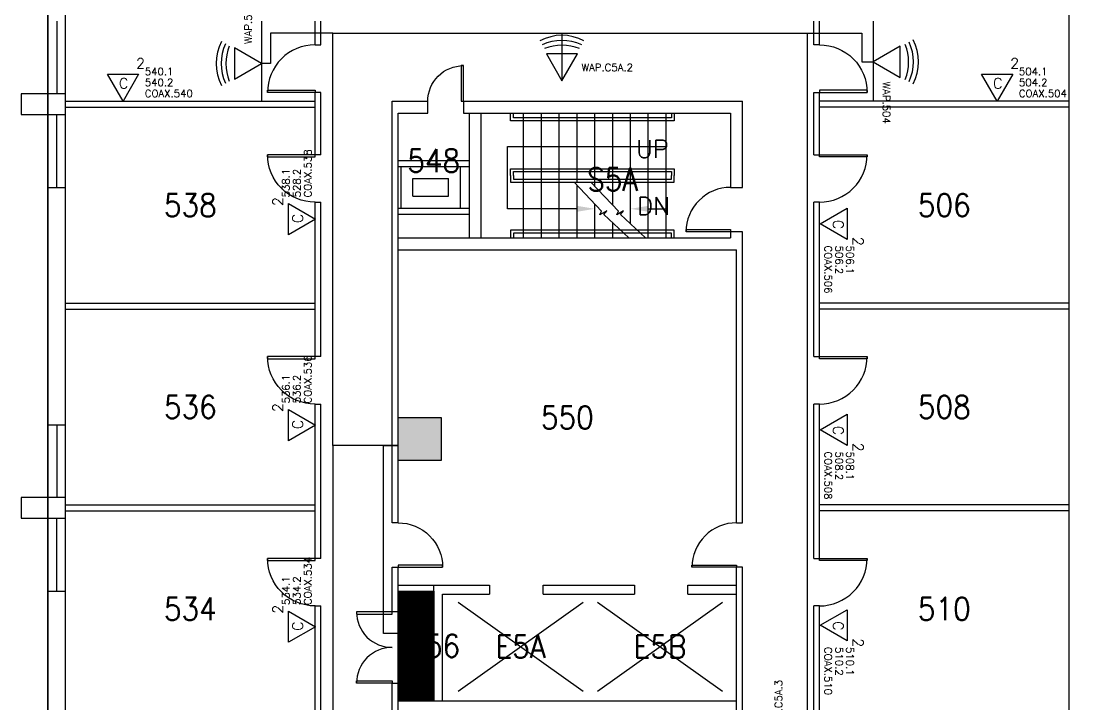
# Model space of a CAD drawing. Header units: inches. Extents: x -460 to 10305, y -938 to 5356.
# Drawn here: x 7793 to 8505, y 651 to 1111 of the extents above; entities that cross this region are included whole.
import ezdxf
from ezdxf.enums import TextEntityAlignment as Align

# ---------------------------------------------------------------- set-up
doc = ezdxf.new("R2010")
doc.units = ezdxf.units.IN
doc.header["$MEASUREMENT"] = 0
doc.set_wipeout_variables(frame=1)
for name, color, linetype in [('01-0263-05-DWG-BFP-ARCH$0$SP-DOORS', 5, 'Continuous'), ('01-0263-05-DWG-BFP-ARCH$0$SP-ELEVATOR', 112, 'Continuous'), ('01-0263-05-DWG-BFP-ARCH$0$SP-GROSS', 30, 'Continuous'), ('01-0263-05-DWG-BFP-ARCH$0$SP-GUARDRAIL', 150, 'Continuous'), ('01-0263-05-DWG-BFP-ARCH$0$SP-RMNO', 7, 'Continuous'), ('01-0263-05-DWG-BFP-ARCH$0$SP-ROOM', 7, 'Continuous'), ('01-0263-05-DWG-BFP-ARCH$0$SP-STAIRS', 1, 'Continuous'), ('01-0263-05-DWG-BFP-ARCH$0$SP-TEXT', 72, 'Continuous'), ('01-0263-05-DWG-BFP-ARCH$0$SP-WALL', 7, 'Continuous'), ('01-0263-05-DWG-BFP-ARCH$0$SP-WINDOWS', 6, 'Continuous'), ('T-Anno-Soffit', 200, 'Continuous'), ('T-Comm-E', 1, 'Continuous'), ('T-Comm-E-Wireless', 1, 'Continuous'), ('T-Comm-Path', 40, 'Continuous'), ('T-Comm-TR', 40, 'Continuous')]:
    doc.layers.add(name, color=color, linetype=linetype)
doc.layers.get('01-0263-05-DWG-BFP-ARCH$0$SP-ROOM').off()
doc.styles.add('01-0263-05-DWG-BFP-ARCH$0$ROMANS', font='ROMANS.shx', dxfattribs={"width": 0.9})
doc.styles.add('01-0263-05-DWG-BFP-ARCH$0$STANDARD', font='TXT.shx', dxfattribs={"height": 12})
doc.styles.add('3-32', font='SIMPLEX.shx', dxfattribs={"height": 9})

# ---------------------------------------------------------------- blocks, each defined once
blk = doc.blocks.new('01-0263-05-DWG-BFP-ARCH$0$DOR00')
at = {"color": 0}
for p, q in [((0, 1), (0, 0)), ((1, 0), (1, 1))]:
    blk.add_line(p, q, dxfattribs=at)
blk = doc.blocks.new('01-0263-05-DWG-BFP-ARCH$0$DOR01')
at = {"color": 0}
for p, q in [((1, 1), (0, 1)), ((0, 1), (0, 0)), ((1, 0), (1, 1)), ((0, 0), (1, 0))]:
    blk.add_line(p, q, dxfattribs=at)
blk = doc.blocks.new('01-0263-05-DWG-BFP-ARCH$0$FMGRM1')
at = {"style": '01-0263-05-DWG-BFP-ARCH$0$ROMANS', "width": 0.9}
for tag, p in [('RMAREA', (0, -0.2836)), ('DATA1', (0, -0.443)), ('DATA2', (0, -0.6024)), ('DATA3', (0, -0.7618)), ('DATA4', (0, -0.9213)), ('DATA5', (0, -1.0807))]:
    blk.add_attdef(tag, text='', height=0.1172, dxfattribs=at).set_placement(p, align=Align.CENTER)
at = {"linetype": 'Continuous'}
blk.add_wipeout([(-0.375, -0.125), (0.375, -0.125), (0.375, 0.125), (-0.375, 0.125)], dxfattribs=at)
at = {"layer": '01-0263-05-DWG-BFP-ARCH$0$SP-RMNO', "style": '01-0263-05-DWG-BFP-ARCH$0$ROMANS', "width": 0.9}
blk.add_attdef('RMNUMB', text='', height=0.16, dxfattribs=at).set_placement((0, 0), align=Align.MIDDLE)
blk = doc.blocks.new('01-0263-05-DWG-BFP-ARCH', base_point=(1295.15, 1353.42))
at = {"layer": '01-0263-05-DWG-BFP-ARCH$0$SP-DOORS'}
for points in [[(1475.16, 2445.43, 0.414214), (1443.16, 2413.43, 0.414214)], [(1815.16, 2445.43, -0.414214), (1847.16, 2413.43, -0.414214)], [(1551.16, 2407.43, -0.414214), (1575.16, 2431.43, -0.414214)], [(1475.16, 2339.43, -0.414214), (1443.16, 2371.43, -0.414214)], [(1815.16, 2339.43, 0.414214), (1847.16, 2371.43, 0.414214)], [(1755.16, 2349.43, 0.414214), (1725.16, 2319.43, 0.414214)], [(1475.16, 2203.43, -0.414214), (1443.16, 2235.43, -0.414214)], [(1815.16, 2203.43, 0.414214), (1847.16, 2235.43, 0.414214)], [(1531.16, 2123.43, -0.414214), (1561.16, 2093.43, -0.414214)], [(1759.16, 2123.43, 0.414214), (1729.16, 2093.43, 0.414214)], [(1475.16, 2067.43, -0.414214), (1443.16, 2099.43, -0.414214)], [(1815.16, 2067.43, 0.414214), (1847.16, 2099.43, 0.414214)], [(1503.16, 2063.43, 0.414214), (1527.16, 2039.43, 0.414214), (1503.16, 2015.43, 0.414214)]]:
    blk.add_lwpolyline(points, format="xyb", dxfattribs=at)
at = {"layer": '01-0263-05-DWG-BFP-ARCH$0$SP-ELEVATOR'}
for p, q in [((1571.58, 2070.03), (1655.78, 2010.02)), ((1571.58, 2010.02), (1655.78, 2070.03)), ((1665.57, 2070.03), (1749.77, 2010.02)), ((1665.57, 2010.02), (1749.77, 2070.03))]:
    blk.add_line(p, q, dxfattribs=at)
at = {"layer": '01-0263-05-DWG-BFP-ARCH$0$SP-GROSS'}
blk.add_lwpolyline([(1995.16, 2641.41), (1295.16, 2641.43), (1295.15, 1353.42), (1995.06, 1353.48), (1995.02, 1373.67), (1995.16, 2641.41)], close=True, dxfattribs=at)
at = {"layer": '01-0263-05-DWG-BFP-ARCH$0$SP-GUARDRAIL'}
for p, q in [((1606.83, 2394.21), (1606.83, 2399.43)), ((1717.25, 2394.21), (1606.83, 2394.21)), ((1608.83, 2396.21), (1608.83, 2399.43)), ((1715.25, 2396.21), (1608.83, 2396.21)), ((1715.25, 2399.43), (1715.25, 2396.21)), ((1717.25, 2399.43), (1717.25, 2394.21)), ((1717.25, 2320.64), (1606.83, 2320.64)), ((1606.83, 2320.64), (1606.83, 2315.43)), ((1715.25, 2318.64), (1608.83, 2318.64)), ((1608.83, 2318.64), (1608.83, 2315.43)), ((1715.25, 2315.43), (1715.25, 2318.64)), ((1717.25, 2315.43), (1717.25, 2320.64))]:
    blk.add_line(p, q, dxfattribs=at)
for points in [[(1606.83, 2357.43), (1606.83, 2362.01), (1717.25, 2362.01)], [(1606.83, 2357.43), (1606.83, 2352.84), (1717.25, 2352.84)], [(1608.83, 2357.43), (1608.83, 2360.01), (1715.25, 2360.01)], [(1608.83, 2357.43), (1608.83, 2354.84), (1715.25, 2354.84)], [(1715.25, 2360.01), (1715.25, 2357.43)], [(1715.25, 2354.84), (1715.25, 2357.43)], [(1717.25, 2362.01), (1717.25, 2357.43)], [(1717.25, 2352.84), (1717.25, 2357.43)]]:
    blk.add_lwpolyline(points, dxfattribs=at)
at = {"layer": '01-0263-05-DWG-BFP-ARCH$0$SP-STAIRS'}
for p, q in [((1615.74, 2315.43), (1615.74, 2399.43)), ((1627.74, 2315.43), (1627.74, 2399.43)), ((1639.74, 2315.43), (1639.74, 2399.43)), ((1651.74, 2352.84), (1651.74, 2399.43)), ((1663.74, 2350.02), (1663.74, 2399.43)), ((1675.74, 2337.34), (1675.74, 2399.43)), ((1687.74, 2324.88), (1687.74, 2399.43)), ((1699.74, 2315.43), (1699.74, 2399.43)), ((1711.74, 2315.43), (1711.74, 2399.43)), ((1651.74, 2315.43), (1651.74, 2350.75)), ((1663.74, 2315.43), (1663.74, 2338.07)), ((1675.74, 2315.43), (1675.74, 2325.53))]:
    blk.add_line(p, q, dxfattribs=at)
for points in [[(1686.51, 2315.43), (1669.77, 2331.14), (1671.72, 2333.53), (1667.16, 2330.92), (1668.25, 2333.31), (1649.77, 2352.84)], [(1697.82, 2315.43), (1681.07, 2331.14), (1683.03, 2333.53), (1678.46, 2330.92), (1679.55, 2333.31), (1661.07, 2352.84)]]:
    blk.add_lwpolyline(points, dxfattribs=at)
at = {"layer": '01-0263-05-DWG-BFP-ARCH$0$SP-TEXT'}
for p, q in [((1604.75, 2334.98), (1604.75, 2376.9)), ((1604.75, 2376.9), (1711.74, 2376.9)), ((1651.74, 2334.98), (1604.75, 2334.98)), ((1699.74, 2334.98), (1711.74, 2334.98))]:
    blk.add_line(p, q, dxfattribs=at)
for points in [[(1651.74, 2332.98), (1651.74, 2336.98), (1663.74, 2334.98)], [(1699.74, 2336.98), (1699.74, 2332.98), (1687.74, 2334.98)]]:
    blk.add_solid(points, dxfattribs=at)
at = {"layer": '01-0263-05-DWG-BFP-ARCH$0$SP-WALL'}
for p, q in [((1983.16, 2629.43), (1983.16, 1365.43)), ((1475.16, 2445.43), (1475.16, 2461.43)), ((1479.16, 2445.43), (1479.16, 2461.43)), ((1811.16, 2445.43), (1811.16, 2461.43)), ((1815.16, 2445.43), (1815.16, 2461.43)), ((1307.16, 2412.43), (1277.16, 2412.43)), ((1277.16, 2412.43), (1277.16, 2398.43)), ((1295.16, 2412.43), (1295.16, 2398.43)), ((1307.16, 2407.43), (1475.16, 2407.43)), ((1475.16, 2371.43), (1475.16, 2413.43)), ((1479.16, 2371.43), (1479.16, 2413.43)), ((1527.16, 2407.43), (1551.16, 2407.43)), ((1527.16, 2123.43), (1527.16, 2407.43)), ((1575.16, 2407.43), (1763.16, 2407.43)), ((1763.16, 2349.43), (1763.16, 2407.43)), ((1811.16, 2371.43), (1811.16, 2413.43)), ((1815.16, 2371.43), (1815.16, 2413.43)), ((1983.16, 2407.43), (1815.16, 2407.43)), ((1307.16, 2403.43), (1475.16, 2403.43)), ((1983.16, 2403.43), (1815.16, 2403.43)), ((1277.16, 2398.43), (1307.16, 2398.43)), ((1531.16, 2399.43), (1551.16, 2399.43)), ((1531.16, 2123.43), (1531.16, 2399.43)), ((1575.16, 2399.43), (1755.16, 2399.43)), ((1579.16, 2315.43), (1579.16, 2399.43)), ((1587.16, 2315.43), (1587.16, 2399.43)), ((1755.16, 2399.43), (1755.16, 2349.43)), ((1531.16, 2367.43), (1579.16, 2367.43)), ((1531.16, 2363.43), (1579.16, 2363.43)), ((1533.16, 2335.43), (1533.16, 2363.43)), ((1573.16, 2335.43), (1573.16, 2363.43)), ((1541.16, 2355.43), (1565.16, 2355.43)), ((1541.16, 2343.43), (1541.16, 2355.43)), ((1565.16, 2343.43), (1565.16, 2355.43)), ((1295.16, 2349.43), (1307.16, 2349.43)), ((1541.16, 2343.43), (1565.16, 2343.43)), ((1475.16, 2235.43), (1475.16, 2339.43)), ((1479.16, 2235.43), (1479.16, 2339.43)), ((1531.16, 2335.43), (1579.16, 2335.43)), ((1811.16, 2235.43), (1811.16, 2339.43)), ((1815.16, 2235.43), (1815.16, 2339.43)), ((1531.16, 2331.43), (1579.16, 2331.43)), ((1531.16, 2315.43), (1755.16, 2315.43)), ((1755.16, 2319.43), (1755.16, 2315.43)), ((1763.16, 2123.43), (1763.16, 2319.43)), ((1531.16, 2307.43), (1759.16, 2307.43)), ((1759.16, 2123.43), (1759.16, 2307.43)), ((1307.16, 2271.43), (1475.16, 2271.43)), ((1983.16, 2271.43), (1815.16, 2271.43)), ((1307.16, 2267.43), (1475.16, 2267.43)), ((1983.16, 2267.43), (1815.16, 2267.43)), ((1475.16, 2099.43), (1475.16, 2203.43)), ((1479.16, 2099.43), (1479.16, 2203.43)), ((1811.16, 2099.43), (1811.16, 2203.43)), ((1815.16, 2099.43), (1815.16, 2203.43)), ((1295.16, 2189.43), (1307.16, 2189.43)), ((1307.16, 2140.43), (1277.16, 2140.43)), ((1277.16, 2140.43), (1277.16, 2126.43)), ((1295.16, 2140.43), (1295.16, 2126.43)), ((1307.16, 2135.43), (1475.16, 2135.43)), ((1307.16, 2131.43), (1475.16, 2131.43)), ((1983.16, 2135.43), (1815.16, 2135.43)), ((1983.16, 2131.43), (1815.16, 2131.43)), ((1277.16, 2126.43), (1307.16, 2126.43)), ((1527.16, 2063.43), (1527.16, 2093.43)), ((1531.16, 2063.43), (1531.16, 2093.43)), ((1759.16, 1831.43), (1759.16, 2093.43)), ((1763.16, 1831.43), (1763.16, 2093.43)), ((1531.16, 2081.43), (1592.8, 2081.43)), ((1555.16, 2003.43), (1555.16, 2081.43)), ((1628.8, 2081.43), (1690.34, 2081.43)), ((1726.34, 2081.43), (1759.16, 2081.43)), ((1295.16, 2077.43), (1307.16, 2077.43)), ((1531.16, 2077.43), (1555.16, 2077.43)), ((1561.16, 2075.43), (1592.8, 2075.43)), ((1561.16, 2003.43), (1561.16, 2075.43)), ((1628.8, 2075.43), (1690.34, 2075.43)), ((1726.34, 2075.43), (1759.16, 2075.43)), ((1475.16, 1963.43), (1475.16, 2067.43)), ((1479.16, 1963.43), (1479.16, 2067.43)), ((1811.16, 1963.43), (1811.16, 2067.43)), ((1815.16, 1963.43), (1815.16, 2067.43)), ((1527.16, 1831.43), (1527.16, 2015.43)), ((1531.16, 1831.43), (1531.16, 2015.43)), ((1531.16, 2003.43), (1759.16, 2003.43))]:
    blk.add_line(p, q, dxfattribs=at)
for points in [[(1295.16, 1904.43), (1295.16, 2411.43), (1295.16, 2641.43)], [(1307.16, 1904.43), (1307.16, 2411.43), (1307.16, 2629.43)]]:
    blk.add_lwpolyline(points, dxfattribs=at)
at = {"layer": '01-0263-05-DWG-BFP-ARCH$0$SP-WINDOWS'}
for p, q in [((1301.16, 2461.43), (1301.16, 2412.43)), ((1301.16, 2349.43), (1301.16, 2398.43)), ((1301.16, 2189.43), (1301.16, 2140.43)), ((1301.16, 2077.43), (1301.16, 2126.43))]:
    blk.add_line(p, q, dxfattribs=at)
at = {"layer": '01-0263-05-DWG-BFP-ARCH$0$SP-DOORS'}
for p, xscale, yscale, zscale, rotation in [((1575.16, 2407.43), 24, 1.5, 24, 90.00000000000323), ((1475.16, 2413.43), 32, -1.5, 32, 180), ((1475.16, 2371.43), 32, 1.5, 32, 180), ((1755.16, 2319.43), 30, -1.5, 30, 180), ((1475.16, 2235.43), 32, 1.5, 32, 180), ((1475.16, 2099.43), 32, 1.5, 32, 180), ((1759.16, 2093.43), 30, -1.5, 30, 180), ((1527.16, 2063.43), 24, 1.5, 24, 180), ((1527.16, 2015.43), 24, -1.5, 24, 180)]:
    blk.add_blockref('01-0263-05-DWG-BFP-ARCH$0$DOR01', p, dxfattribs=dict(at, xscale=xscale, yscale=yscale, zscale=zscale, rotation=rotation))
for p, xscale, yscale, zscale in [((1815.16, 2413.43), 32, 1.5, 32), ((1815.16, 2371.43), 32, -1.5, 32), ((1815.16, 2235.43), 32, -1.5, 32), ((1531.16, 2093.43), 30, 1.5, 30), ((1815.16, 2099.43), 32, -1.5, 32)]:
    blk.add_blockref('01-0263-05-DWG-BFP-ARCH$0$DOR01', p, dxfattribs=dict(at, xscale=xscale, yscale=yscale, zscale=zscale))
at = {"layer": '01-0263-05-DWG-BFP-ARCH$0$SP-WALL'}
for p, xscale, yscale, zscale, rotation in [((1475.16, 2413.43), 32, -4, 32, 90), ((1815.16, 2413.43), 32, 3.999999999999773, 32, 90), ((1575.16, 2399.43), 24, -7.999999999999544, 24, 180), ((1475.16, 2371.43), 32, 4, 32, 270), ((1815.16, 2371.43), 32, -3.999999999999773, 32, 270), ((1755.16, 2319.43), 30, -7.999999999999773, 30, 90), ((1475.16, 2235.43), 32, 4, 32, 270), ((1815.16, 2235.43), 32, -4.000000000000227, 32, 270), ((1531.16, 2093.43), 30, 4, 30, 90), ((1759.16, 2093.43), 30, -3.999999999999773, 30, 90), ((1475.16, 2099.43), 32, 4, 32, 270), ((1815.16, 2099.43), 32, -3.999999999999773, 32, 270), ((1531.16, 2015.43), 48, 4, 48, 90)]:
    blk.add_blockref('01-0263-05-DWG-BFP-ARCH$0$DOR00', p, dxfattribs=dict(at, xscale=xscale, yscale=yscale, zscale=zscale, rotation=rotation))
at = {"layer": '01-0263-05-DWG-BFP-ARCH$0$SP-WALL', "xscale": 36, "yscale": 6, "zscale": 36}
for p in [(1592.8, 2075.43), (1690.34, 2075.43)]:
    blk.add_blockref('01-0263-05-DWG-BFP-ARCH$0$DOR00', p, dxfattribs=at)
at = {"layer": '01-0263-05-DWG-BFP-ARCH$0$SP-TEXT', "style": '01-0263-05-DWG-BFP-ARCH$0$STANDARD'}
for s, p in [('UP', (1713.56, 2375.25)), ('DN', (1714.39, 2336.82))]:
    blk.add_text(s, height=12, dxfattribs=at).set_placement(p, align=Align.MIDDLE_RIGHT)
at = {"layer": '01-0263-05-DWG-BFP-ARCH$0$SP-ROOM'}
ref = blk.add_blockref('01-0263-05-DWG-BFP-ARCH$0$FMGRM1', (1555.16, 2367.43), dxfattribs=dict(at, xscale=96, yscale=96, zscale=96))
ref.add_attrib('RMNUMB', '548', dxfattribs={"layer": '01-0263-05-DWG-BFP-ARCH$0$SP-RMNO', "height": 15.36, "style": '01-0263-05-DWG-BFP-ARCH$0$ROMANS', "width": 0.9}).set_placement((1555.16, 2367.43), align=Align.MIDDLE)
ref = blk.add_blockref('01-0263-05-DWG-BFP-ARCH$0$FMGRM1', (1675.74, 2354.84), dxfattribs=dict(at, xscale=96, yscale=96, zscale=96))
ref.add_attrib('RMNUMB', 'S5A', dxfattribs={"layer": '01-0263-05-DWG-BFP-ARCH$0$SP-RMNO', "height": 15.36, "style": '01-0263-05-DWG-BFP-ARCH$0$ROMANS', "width": 0.9}).set_placement((1675.74, 2354.84), align=Align.MIDDLE)
ref = blk.add_blockref('01-0263-05-DWG-BFP-ARCH$0$FMGRM1', (1391.16, 2337.43), dxfattribs=dict(at, xscale=96, yscale=96, zscale=96))
ref.add_attrib('RMNUMB', '538', dxfattribs={"layer": '01-0263-05-DWG-BFP-ARCH$0$SP-RMNO', "height": 15.36, "style": '01-0263-05-DWG-BFP-ARCH$0$ROMANS', "width": 0.9}).set_placement((1391.16, 2337.43), align=Align.MIDDLE)
ref = blk.add_blockref('01-0263-05-DWG-BFP-ARCH$0$FMGRM1', (1899.16, 2337.43), dxfattribs=dict(at, xscale=96, yscale=96, zscale=96))
ref.add_attrib('RMNUMB', '506', dxfattribs={"layer": '01-0263-05-DWG-BFP-ARCH$0$SP-RMNO', "height": 15.36, "style": '01-0263-05-DWG-BFP-ARCH$0$ROMANS', "width": 0.9}).set_placement((1899.16, 2337.43), align=Align.MIDDLE)
ref = blk.add_blockref('01-0263-05-DWG-BFP-ARCH$0$FMGRM1', (1391.16, 2201.43), dxfattribs=dict(at, xscale=96, yscale=96, zscale=96))
ref.add_attrib('RMNUMB', '536', dxfattribs={"layer": '01-0263-05-DWG-BFP-ARCH$0$SP-RMNO', "height": 15.36, "style": '01-0263-05-DWG-BFP-ARCH$0$ROMANS', "width": 0.9}).set_placement((1391.16, 2201.43), align=Align.MIDDLE)
ref = blk.add_blockref('01-0263-05-DWG-BFP-ARCH$0$FMGRM1', (1899.16, 2201.43), dxfattribs=dict(at, xscale=96, yscale=96, zscale=96))
ref.add_attrib('RMNUMB', '508', dxfattribs={"layer": '01-0263-05-DWG-BFP-ARCH$0$SP-RMNO', "height": 15.36, "style": '01-0263-05-DWG-BFP-ARCH$0$ROMANS', "width": 0.9}).set_placement((1899.16, 2201.43), align=Align.MIDDLE)
ref = blk.add_blockref('01-0263-05-DWG-BFP-ARCH$0$FMGRM1', (1645.16, 2194.43), dxfattribs=dict(at, xscale=96, yscale=96, zscale=96))
ref.add_attrib('RMNUMB', '550', dxfattribs={"layer": '01-0263-05-DWG-BFP-ARCH$0$SP-RMNO', "height": 15.36, "style": '01-0263-05-DWG-BFP-ARCH$0$ROMANS', "width": 0.9}).set_placement((1645.16, 2194.43), align=Align.MIDDLE)
ref = blk.add_blockref('01-0263-05-DWG-BFP-ARCH$0$FMGRM1', (1391.16, 2065.43), dxfattribs=dict(at, xscale=96, yscale=96, zscale=96))
ref.add_attrib('RMNUMB', '534', dxfattribs={"layer": '01-0263-05-DWG-BFP-ARCH$0$SP-RMNO', "height": 15.36, "style": '01-0263-05-DWG-BFP-ARCH$0$ROMANS', "width": 0.9}).set_placement((1391.16, 2065.43), align=Align.MIDDLE)
ref = blk.add_blockref('01-0263-05-DWG-BFP-ARCH$0$FMGRM1', (1899.16, 2065.43), dxfattribs=dict(at, xscale=96, yscale=96, zscale=96))
ref.add_attrib('RMNUMB', '510', dxfattribs={"layer": '01-0263-05-DWG-BFP-ARCH$0$SP-RMNO', "height": 15.36, "style": '01-0263-05-DWG-BFP-ARCH$0$ROMANS', "width": 0.9}).set_placement((1899.16, 2065.43), align=Align.MIDDLE)
ref = blk.add_blockref('01-0263-05-DWG-BFP-ARCH$0$FMGRM1', (1555.16, 2040.43), dxfattribs=dict(at, xscale=96, yscale=96, zscale=96))
ref.add_attrib('RMNUMB', '556', dxfattribs={"layer": '01-0263-05-DWG-BFP-ARCH$0$SP-RMNO', "height": 15.36, "style": '01-0263-05-DWG-BFP-ARCH$0$ROMANS', "width": 0.9}).set_placement((1555.16, 2040.43), align=Align.MIDDLE)
ref = blk.add_blockref('01-0263-05-DWG-BFP-ARCH$0$FMGRM1', (1707.67, 2040.03), dxfattribs=dict(at, xscale=96, yscale=96, zscale=96))
ref.add_attrib('RMNUMB', 'E5B', dxfattribs={"layer": '01-0263-05-DWG-BFP-ARCH$0$SP-RMNO', "height": 15.36, "style": '01-0263-05-DWG-BFP-ARCH$0$ROMANS', "width": 0.9}).set_placement((1707.67, 2040.03), align=Align.MIDDLE)
ref = blk.add_blockref('01-0263-05-DWG-BFP-ARCH$0$FMGRM1', (1613.68, 2040.03), dxfattribs=dict(at, xscale=96, yscale=96, zscale=96))
ref.add_attrib('RMNUMB', 'E5A', dxfattribs={"layer": '01-0263-05-DWG-BFP-ARCH$0$SP-RMNO', "height": 15.36, "style": '01-0263-05-DWG-BFP-ARCH$0$ROMANS', "width": 0.9}).set_placement((1613.68, 2040.03), align=Align.MIDDLE)
blk = doc.blocks.new('WIRELESS')
for p, q in [((10.5, 18.19), (-10.5, 18.19)), ((-10.5, 18.19), (0, 0)), ((0, 0), (10.5, 18.19))]:
    blk.add_line(p, q)
for centre, start, end in [((0, -1.44), 62.42971, 117.57029), ((0, -4.89), 65.52052, 114.47948), ((0, -8.1), 68.40947, 111.59053)]:
    blk.add_arc(centre, 32.08, start, end)
at = {"style": '3-32', "flags": 1}
for tag, p in [('RM_NUMBER', (50.85, 153.68)), ('UTP_CATEGORY', (50.85, 140.31)), ('QUANTITY_UTP', (50.85, 127.18)), ('WIRELESS_OUTLET_LOCATION', (50.85, 114.16)), ('TELECOMM_ROOM', (50.85, 100.31)), ('QTY_COAX', (50.33, 74.2)), ('POS_2', (166.1, 63.3)), ('POS_3', (166.1, 55.3)), ('POS_4', (166.1, 46.8)), ('POS_5', (166.1, 38.67)), ('POS_6', (166.1, 30.05))]:
    blk.add_attdef(tag, p, '', height=5, dxfattribs=at)
at = {"flags": 1}
for tag, p in [('SERIAL_NUMBER', (51.84, 50.25)), ('MAC_ADDRESS', (51.84, 26.25)), ('ELEVATION', (51.84, 2.25)), ('WO_NUMBER', (53.96, -25.57))]:
    blk.add_attdef(tag, text='', height=5, dxfattribs=at).set_placement(p, align=Align.BOTTOM_LEFT)
at = {"style": '3-32'}
blk.add_attdef('POS_1', (13.17, 6.52), '', height=5, dxfattribs=at)
blk = doc.blocks.new('VOICE(1)DATA(1)COAX(1)')
for p, q in [((0, 0), (-10.5, 18.19)), ((-10.5, 18.19), (10.5, 18.19)), ((10.5, 18.19), (0, 0))]:
    blk.add_line(p, q)
at = {"char_height": 7, "attachment_point": 1, "style": '3-32'}
for s, insert, width in [('2', (8.78, 29.02), 11.7808), ('C', (-2.75, 15.62), 12.7033)]:
    blk.add_mtext(s, dxfattribs=dict(at, insert=insert, width=width))
at = {"style": '3-32', "flags": 1}
for tag, p in [('RM_NUMBER', (92.08, 138.94)), ('UTP_CATEGORY', (92.08, 125.57)), ('QUANTITY_UTP', (92.08, 112.44)), ('WIRELESS_OUTLET_LOCATION', (92.08, 99.43)), ('TELECOMM_ROOM', (92.08, 85.57)), ('QTY_COAX', (91.33, 59.47)), ('POS_4', (202.73, 34.3)), ('POS_5', (202.73, 26.05)), ('POS_6', (202.73, 17.55))]:
    blk.add_attdef(tag, p, '', height=5, dxfattribs=at)
at = {"flags": 1}
blk.add_attdef('WO_NUMBER', text='', height=5, dxfattribs=at).set_placement((90.2, 43.13), align=Align.BOTTOM_LEFT)
at = {"style": '3-32'}
for tag, p in [('POS_1', (14.63, 17.54)), ('POS_2', (14.64, 10.22)), ('POS_3', (14.62, 2.8))]:
    blk.add_attdef(tag, p, '', height=5, dxfattribs=at)

msp = doc.modelspace()

# ---------------------------------------------------------------- block references
msp.add_blockref('01-0263-05-DWG-BFP-ARCH', (7811.39, 3.26))

# ---------------------------------------------------------------- next in the draw order: hatches: boundary and pattern name
at = {"layer": 'T-Comm-TR'}
msp.add_hatch(color=40, dxfattribs=at).paths.add_polyline_path([(8047.4, 844.26), (8076.5, 844.26), (8076.5, 815.16), (8047.4, 815.16)])
h = msp.add_hatch(dxfattribs=at)
h.set_pattern_fill('ANSI31', color=256)
h.set_pattern_definition([(45, (-3770.25356, -11548.25673), (-0.08838834765, 0.08838834765), [])])
h.paths.add_polyline_path([(8071.4, 727.26), (8047.4, 727.26), (8047.4, 653.26), (8071.4, 653.26)])
h.paths.add_polyline_path([(8049.79, 678.74), (8093.01, 678.74), (8093.01, 701.78), (8049.79, 701.78)], flags=9)

# ---------------------------------------------------------------- next in the draw order: linework, layer by layer
at = {"layer": 'T-Anno-Soffit'}
for p, q in [((7955.4, 1111.26), (7955.4, 1057.26)), ((8367.4, 1111.26), (8367.4, 1057.26))]:
    msp.add_line(p, q, dxfattribs=at)
at = {"layer": 'T-Comm-Path'}
for points in [[(8047.4, 825.26), (8003.4, 825.26), (8003.4, 1103.27), (7961.46, 1103.27), (7961.46, 1082.67), (7955.4, 1082.67)], [(8047.4, 825.26), (8003.4, 825.26), (8003.4, 1103.27), (8157.78, 1103.27), (8157.78, 1071.07)], [(8047.4, 825.26), (8003.4, 825.26), (8003.4, 1103.27), (8322.95, 1103.27), (8322.99, 619.49), (8312.74, 619.49)], [(8047.4, 825.26), (8003.4, 825.26), (8003.4, 1103.27), (8359.93, 1103.27), (8359.93, 1083.79), (8367.4, 1083.79)], [(8047.4, 825.26), (8003.4, 825.26), (8003.4, 191.26), (7961.64, 191.26), (7961.64, 205.33), (7955.4, 205.33)], [(8047.4, 825.26), (8003.4, 825.26), (8003.4, 623.84), (8010.75, 623.84)], [(8047.4, 825.26), (8003.4, 825.26), (8003.4, 191.26), (8182.42, 191.26), (8182.42, 198.11)], [(8047.4, 825.26), (8003.4, 825.26), (8003.4, 191.26), (8360.08, 191.26), (8360.08, 206.25), (8367.44, 206.25)], [(8047.4, 698.76), (8037.66, 698.76), (8037.66, 825.26), (8047.4, 825.26)]]:
    msp.add_lwpolyline(points, dxfattribs=at)
at = {"layer": 'T-Comm-TR'}
for points in [[(8047.4, 844.26), (8076.5, 844.26), (8076.5, 815.16), (8047.4, 815.16)], [(8047.4, 727.26), (8071.4, 727.26), (8071.4, 653.26), (8047.4, 653.26)]]:
    msp.add_lwpolyline(points, close=True, dxfattribs=at)

# ---------------------------------------------------------------- next in the draw order: block references
at = {"layer": 'T-Comm-E'}
for p, values in [((7862.07, 1057.26), {'POS_1': '540.1', 'POS_2': '540.2', 'POS_3': 'COAX.540'}), ((8451.04, 1057.26), {'POS_1': '504.1', 'POS_2': '504.2', 'POS_3': 'COAX.504'})]:
    msp.add_blockref('VOICE(1)DATA(1)COAX(1)', p, dxfattribs=at).add_auto_attribs(values)
for p, rotation, values in [((7991.84, 977.88), 90, {'POS_1': '538.1', 'POS_2': '528.2', 'POS_3': 'COAX.538'}), ((8331.84, 974.68), 270, {'POS_1': '506.1', 'POS_2': '506.2', 'POS_3': 'COAX.506'}), ((7991.84, 839.08), 90, {'POS_1': '536.1', 'POS_2': '536.2', 'POS_3': 'COAX.536'}), ((8331.84, 835.91), 270, {'POS_1': '508.1', 'POS_2': '508.2', 'POS_3': 'COAX.508'}), ((7991.84, 703.24), 90, {'POS_1': '534.1', 'POS_2': '534.2', 'POS_3': 'COAX.534'}), ((8331.84, 704.21), 270, {'POS_1': '510.1', 'POS_2': '510.2', 'POS_3': 'COAX.510'})]:
    msp.add_blockref('VOICE(1)DATA(1)COAX(1)', p, dxfattribs=dict(at, rotation=rotation)).add_auto_attribs(values)
at = {"layer": 'T-Comm-E-Wireless'}
for p, rotation, values in [((7955.4, 1082.67), 90, {'POS_1': 'WAP.540'}), ((8367.4, 1083.79), 270, {'POS_1': 'WAP.504'}), ((8312.74, 619.49), 90, {'POS_1': 'WAP.C5A.3'})]:
    msp.add_blockref('WIRELESS', p, dxfattribs=dict(at, rotation=rotation)).add_auto_attribs(values)
msp.add_blockref('WIRELESS', (8157.78, 1071.07), dxfattribs=at).add_auto_attribs({'POS_1': 'WAP.C5A.2'})

doc.saveas('drawing.dxf')
